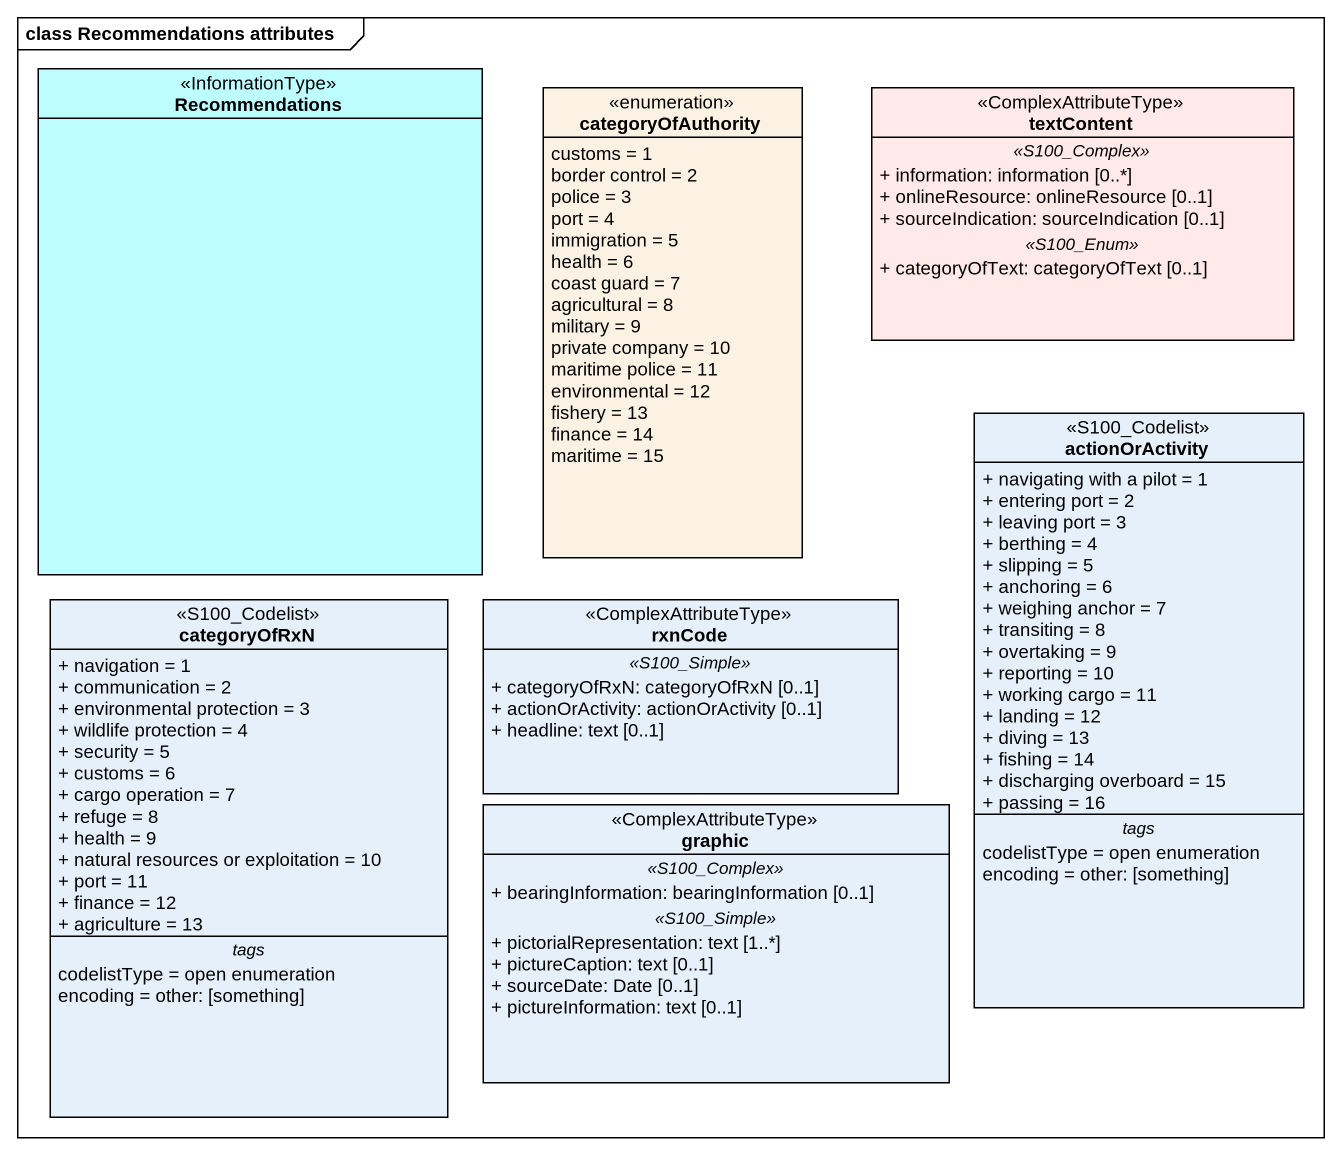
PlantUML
@startuml
mainframe class Recommendations attributes
hide circle
hide empty members
skinparam classAttributeIconSize 0
class Recommendations <<InformationType>> #BEFDFF
enum categoryOfAuthority #FCF2E3 {
  customs = 1
  border control = 2
  police = 3
  port = 4
  immigration = 5
  health = 6
  coast guard = 7
  agricultural = 8
  military = 9
  private company = 10
  maritime police = 11
  environmental = 12
  fishery = 13
  finance = 14
  maritime = 15
}
class textContent <<ComplexAttributeType>> #FFE9E9 {
  .. <<S100_Complex>> ..
  + information: information [0..*]
  + onlineResource: onlineResource [0..1]
  + sourceIndication: sourceIndication [0..1]
  .. <<S100_Enum>> ..
  + categoryOfText: categoryOfText [0..1]
}
class actionOrActivity <<S100_Codelist>> {
  + navigating with a pilot = 1
  + entering port = 2
  + leaving port = 3
  + berthing = 4
  + slipping = 5
  + anchoring = 6
  + weighing anchor = 7
  + transiting = 8
  + overtaking = 9
  + reporting = 10
  + working cargo = 11
  + landing = 12
  + diving = 13
  + fishing = 14
  + discharging overboard = 15
  + passing = 16
  -- tags --
  codelistType = open enumeration
  encoding = other: [something]
}
class categoryOfRxN <<S100_Codelist>> {
  + navigation = 1
  + communication = 2
  + environmental protection = 3
  + wildlife protection = 4
  + security = 5
  + customs = 6
  + cargo operation = 7
  + refuge = 8
  + health = 9
  + natural resources or exploitation = 10
  + port = 11
  + finance = 12
  + agriculture = 13
  -- tags --
  codelistType = open enumeration
  encoding = other: [something]
}
class rxnCode <<ComplexAttributeType>> {
  .. <<S100_Simple>> ..
  + categoryOfRxN: categoryOfRxN [0..1]
  + actionOrActivity: actionOrActivity [0..1]
  + headline: text [0..1]
}
class graphic <<ComplexAttributeType>> {
  .. <<S100_Complex>> ..
  + bearingInformation: bearingInformation [0..1]
  .. <<S100_Simple>> ..
  + pictorialRepresentation: text [1..*]
  + pictureCaption: text [0..1]
  + sourceDate: Date [0..1]
  + pictureInformation: text [0..1]
}
@enduml
